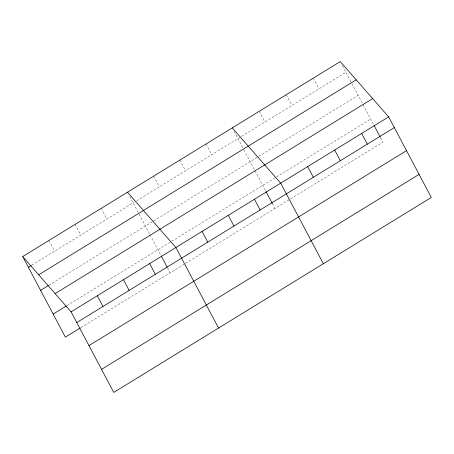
<?xml version="1.0" encoding="UTF-8"?>
<svg xmlns="http://www.w3.org/2000/svg" width="454" height="454" viewBox="0 0 454 454"><rect width="100%" height="100%" fill="white"/><g stroke="black" fill="none" stroke-linecap="round" stroke-linejoin="round"><path stroke-width="0.34" stroke-dasharray="2.27 1.7" d="M31.945 265.079L134.356 202.2M136.733 200.742L345.92 72.3M48.913 285.208L153.106 221.229M153.702 220.865L257.957 156.857M258.553 156.488L358.121 95.351M66.846 305.667L171.039 241.693M171.635 241.324L275.93 177.287M276.526 176.924L370.697 119.101M80.835 327.618L185.033 263.643M185.629 263.28L382.904 142.153L380.594 137.789M342.452 65.756L351.527 82.895M351.856 83.513L373.665 124.708M313.254 78.162L318.929 88.876M286.264 94.733L291.933 105.447M259.274 111.304L264.943 122.018M234.173 131.45L243.56 149.184M243.889 149.809L265.704 190.998M272.298 203.46L274.937 208.443M206.082 143.963L211.757 154.678M179.886 160.046L185.555 170.761M153.69 176.135L159.36 186.849M129.696 196.383L138.771 213.522M139.1 214.146L149.667 234.111M150.002 234.735L160.909 255.341M167.509 267.798L170.148 272.78M101.293 208.301L106.968 219.021M75.097 224.389L80.767 235.104M48.896 240.472L54.571 251.187"/><path stroke-width="0.68" d="M22.7 256.561L340.245 61.585L388.641 116.877L431.3 197.439L113.755 392.415L71.096 311.847L22.7 256.561L65.359 337.123L80.245 327.987M28.375 267.275L31.349 265.448M38.669 274.806L356.214 79.83M40.576 290.327L48.317 285.572M55.127 293.602L372.672 98.632M53.152 314.072L66.25 306.03M71.096 311.847L388.641 116.877M76.771 322.561L394.316 127.591M88.978 345.613L406.523 150.643M101.548 369.363L419.093 174.393M232.278 127.875L280.68 183.166L323.333 263.729M127.489 192.218L175.885 247.509L218.544 328.072M373.994 125.332L380.265 137.165M361.651 133.448L367.326 144.162M334.66 150.019L340.335 160.739M307.67 166.595L313.345 177.31M266.033 191.622L272.298 203.46M254.478 199.249L260.153 209.969M228.283 215.338L233.958 226.052M202.087 231.421L207.756 242.135M161.238 255.965L167.18 267.173M149.689 263.592L155.364 274.307M123.494 279.681L129.169 290.395M97.298 295.764L102.967 306.478"/></g></svg>
